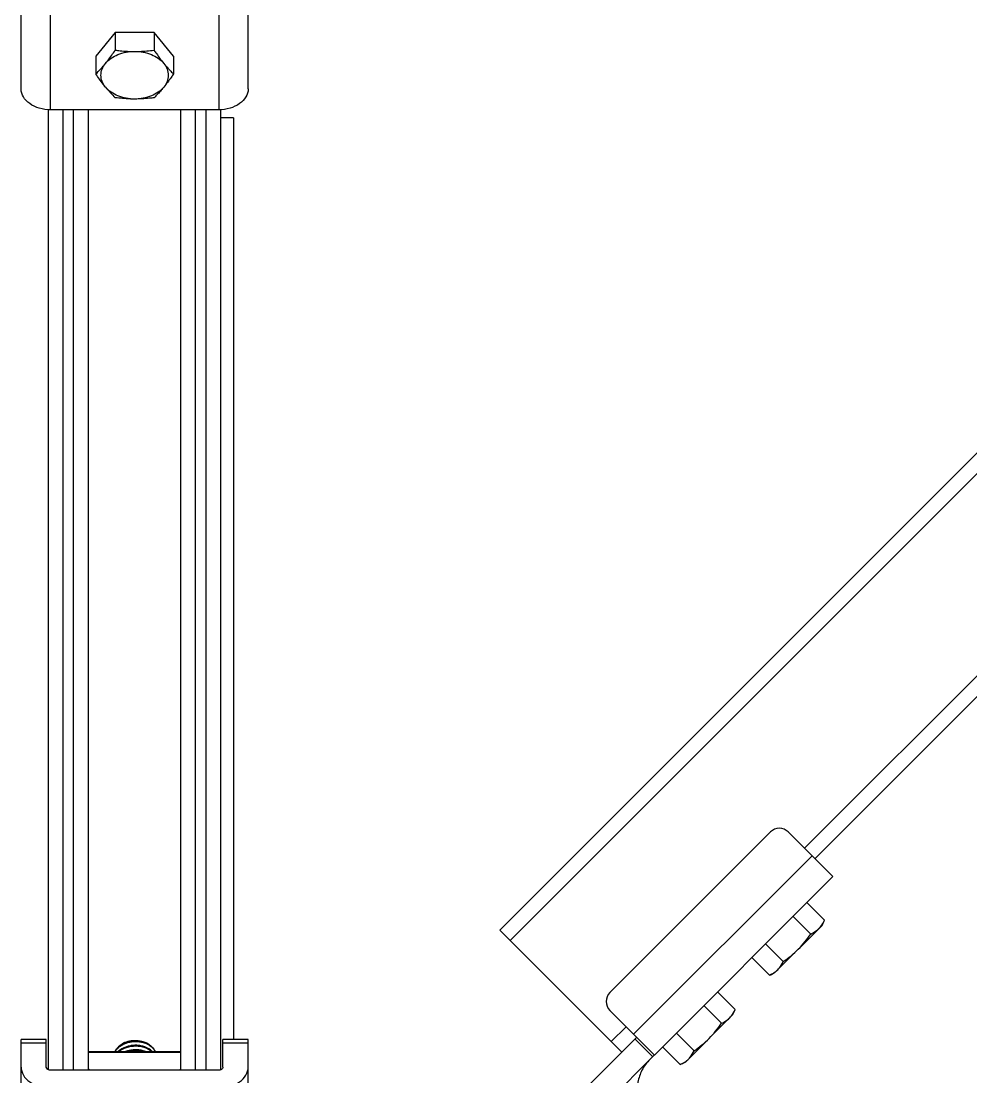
# Model space of a CAD drawing. Extents: x 27938 to 1507990, y 110129 to 923079.
# Drawn here: x 551242 to 553865, y 342855 to 345770 of the extents above; entities that cross this region are included whole.
import ezdxf

# ---------------------------------------------------------------- set-up
doc = ezdxf.new("R2010")
doc.units = 0
doc.header["$LTSCALE"] = 1000
doc.header["$MEASUREMENT"] = 0

msp = doc.modelspace()

# ---------------------------------------------------------------- linework, layer by layer
at = {"linetype": 'Continuous'}
for p, q in [((555748.6, 346444.7), (552563.8, 343259.9)), ((555777.4, 346416), (552592.5, 343231.1)), ((551241.5, 345582.3), (551241.5, 346151)), ((551868.8, 345582.3), (551868.8, 346151)), ((551322.8, 345524.8), (551322.8, 346048.6)), ((551787.5, 346019.1), (551787.5, 345524.8)), ((551501.5, 345738.4), (551447.8, 345672.6)), ((551501.5, 345738.4), (551501.5, 345689.5)), ((551608.8, 345738.4), (551501.5, 345738.4)), ((551608.8, 345738.4), (551608.8, 345689.5)), ((551662.5, 345672.6), (551608.8, 345738.4)), ((551447.8, 345672.6), (551447.8, 345623.8)), ((551662.5, 345672.6), (551662.5, 345623.8)), ((555522.7, 345602.8), (553405.7, 343485.8)), ((555551.5, 345574.1), (553434.4, 343457)), ((551317, 342874.5), (551317, 345524.8)), ((551787.5, 345524.8), (551322.8, 345524.8)), ((551357.7, 342873.3), (551357.7, 345524.8)), ((551386.7, 342873.3), (551386.7, 345524.8)), ((551427.4, 342873.3), (551427.4, 345524.8)), ((551682.9, 342873.3), (551682.9, 345524.8)), ((551723.6, 342873.3), (551723.6, 345524.8)), ((551752.6, 342873.3), (551752.6, 345524.8)), ((551793.3, 342874.5), (551793.3, 345524.8)), ((551828.1, 345502.1), (551793.3, 345502.1)), ((551828.1, 345502.1), (551828.1, 342957.5)), ((553311.2, 343530.9), (552867.7, 343087.4)), ((553360.5, 343530.9), (553483.7, 343407.7)), ((553426.2, 343465.2), (552933.4, 342972.4)), ((552990.9, 342914.9), (553483.7, 343407.7)), ((553411.7, 343335.8), (553460.6, 343286.9)), ((553373.8, 343297.8), (553422.7, 343249)), ((553322.7, 343141.6), (553454.1, 343273)), ((553454.1, 343273), (553460.6, 343286.9)), ((552900.5, 342923.1), (552563.8, 343259.9)), ((553297.9, 343222), (553346.8, 343173.1)), ((553260, 343184), (553308.9, 343135.2)), ((553322.7, 343141.6), (553308.9, 343135.2)), ((553165.3, 343089.4), (553214.2, 343040.5)), ((552990.5, 342915.3), (552867.7, 343038.1)), ((553127.4, 343051.4), (553176.3, 343002.6)), ((553207.7, 343026.6), (553214.2, 343040.5)), ((553076.3, 342895.2), (553207.7, 343026.6)), ((552912.9, 342992.9), (552871.8, 342951.9)), ((553051.5, 342975.5), (553100.4, 342926.7)), ((551241.5, 342388.7), (551241.5, 342957.5)), ((551311.2, 342957.5), (551241.5, 342957.5)), ((551311.2, 342947.3), (551241.5, 342947.3)), ((551311.2, 342881.6), (551311.2, 342957.5)), ((551799.1, 342881.6), (551799.1, 342957.5)), ((551868.8, 342957.5), (551799.1, 342957.5)), ((551868.8, 342947.3), (551799.1, 342947.3)), ((551868.8, 342388.7), (551868.8, 342957.5)), ((552769.7, 342792.3), (552940.1, 342962.7)), ((552936.8, 342959.4), (552986.1, 342910.1)), ((551427.4, 342924.3), (551682.9, 342924.3)), ((551427.4, 342922.6), (551682.9, 342922.6)), ((552819, 342743), (552989.4, 342913.4)), ((553013.6, 342937.6), (553062.4, 342888.7)), ((553076.3, 342895.2), (553062.4, 342888.7)), ((551787.5, 342873.3), (551322.8, 342873.3)), ((551429.4, 342874.9), (551430.9, 342873.3)), ((551679.4, 342873.3), (551680.9, 342874.9))]:
    msp.add_line(p, q, dxfattribs=at)
for centre, radius, start, end in [((551215.2, 345864.7), 334.9, 313.9914, 320.7735), ((551734.1, 345799), 334.9, 219.2265, 226.0086), ((553335.9, 343506.3), 34.8, 45, 135), ((552892.3, 343062.8), 34.8, 135, 225), ((551557.6, 342874.9), 67.1, 100.3047, 102.2499), ((551560.4, 342884.8), 68.9, 69.4703, 74.8773), ((551561.3, 342885.9), 66.1, 69.6939, 69.8962), ((551562.2, 342888.3), 63.5, 65.0364, 69.7243), ((551557.7, 342862), 67.6, 99.5601, 100.813), ((551574.8, 342896.5), 40.6, 43.29, 44.8708)]:
    msp.add_arc(centre, radius, start, end, dxfattribs=at)
for points, knots in [([(551474.7, 345652.9), (551477, 345655.7), (551486.3, 345667.6), (551495.1, 345680), (551501.5, 345689.5)], [0, 0, 0, 0, 0.239452, 1, 1, 1, 1]), ([(551474.7, 345652.9), (551483.5, 345663.7), (551509.5, 345680.7), (551539.4, 345685.8), (551555.2, 345685.8)], [0, 0, 0, 0, 0.468341, 1, 1, 1, 1]), ([(551501.5, 345689.5), (551505.9, 345688.9), (551523.7, 345686.8), (551541.7, 345685.8), (551555.2, 345685.8)], [0, 0, 0, 0, 0.249182, 1, 1, 1, 1]), ([(551555.2, 345685.8), (551559.6, 345685.8), (551577.6, 345686.1), (551595.5, 345687.8), (551608.8, 345689.5)], [0, 0, 0, 0, 0.250767, 1, 1, 1, 1]), ([(551555.2, 345685.8), (551570.9, 345685.8), (551600.8, 345680.7), (551626.8, 345663.7), (551635.6, 345652.9)], [0, 0, 0, 0, 0.531659, 1, 1, 1, 1]), ([(551608.8, 345689.5), (551611, 345686.2), (551619.5, 345673.8), (551628.5, 345661.6), (551635.6, 345652.9)], [0, 0, 0, 0, 0.259411, 1, 1, 1, 1]), ([(551474.7, 345587.2), (551470.8, 345592), (551464.5, 345602.3), (551461.1, 345620.1), (551464.5, 345637.8), (551470.8, 345648.2), (551474.7, 345652.9)], [0, 0, 0, 0, 0.257487, 0.5, 0.742513, 1, 1, 1, 1]), ([(551635.6, 345652.9), (551637.8, 345650.2), (551646.3, 345640.1), (551655.5, 345630.5), (551662.5, 345623.8)], [0, 0, 0, 0, 0.264209, 1, 1, 1, 1]), ([(551635.6, 345652.9), (551639.5, 345648.2), (551645.8, 345637.8), (551649.2, 345620.1), (551645.8, 345602.3), (551639.5, 345592), (551635.6, 345587.2)], [0, 0, 0, 0, 0.257487, 0.5, 0.742513, 1, 1, 1, 1]), ([(551474.7, 345587.2), (551472.4, 345590), (551463, 345601.9), (551454.3, 345614.2), (551447.8, 345623.8)], [0, 0, 0, 0, 0.239452, 1, 1, 1, 1]), ([(551662.5, 345623.8), (551660.3, 345620.5), (551651.7, 345608.1), (551642.7, 345595.9), (551635.6, 345587.2)], [0, 0, 0, 0, 0.259411, 1, 1, 1, 1]), ([(551322.8, 345524.8), (551312.4, 345524.8), (551292, 345527.5), (551265.4, 345539.6), (551246.5, 345558.3), (551241.5, 345574.7), (551241.5, 345582.3)], [0, 0, 0, 0, 0.287977, 0.555343, 0.790527, 1, 1, 1, 1]), ([(551555.2, 345554.4), (551539.4, 345554.4), (551509.5, 345559.5), (551483.5, 345576.5), (551474.7, 345587.2)], [0, 0, 0, 0, 0.531659, 1, 1, 1, 1]), ([(551635.6, 345587.2), (551626.8, 345576.5), (551600.8, 345559.5), (551570.9, 345554.4), (551555.2, 345554.4)], [0, 0, 0, 0, 0.468341, 1, 1, 1, 1]), ([(551635.6, 345587.2), (551633.4, 345584.5), (551624.9, 345574.4), (551615.8, 345564.8), (551608.8, 345558.1)], [0, 0, 0, 0, 0.264209, 1, 1, 1, 1]), ([(551868.8, 345582.3), (551868.8, 345574.7), (551863.8, 345558.3), (551844.9, 345539.6), (551818.3, 345527.5), (551797.9, 345524.8), (551787.5, 345524.8)], [0, 0, 0, 0, 0.209473, 0.444657, 0.712023, 1, 1, 1, 1]), ([(551555.2, 345554.4), (551550.7, 345554.4), (551532.7, 345554.7), (551514.8, 345556.4), (551501.5, 345558.1)], [0, 0, 0, 0, 0.250767, 1, 1, 1, 1]), ([(551608.8, 345558.1), (551604.4, 345557.5), (551586.6, 345555.4), (551568.6, 345554.4), (551555.2, 345554.4)], [0, 0, 0, 0, 0.249182, 1, 1, 1, 1]), ([(553422.7, 343249), (553424.8, 343250), (553433, 343254), (553440.5, 343259.4), (553445.3, 343264.2)], [0, 0, 0, 0, 0.255699, 1, 1, 1, 1]), ([(553445.3, 343264.2), (553446.9, 343265.8), (553453.1, 343272.6), (553457.7, 343280.7), (553460.6, 343286.9)], [0, 0, 0, 0, 0.246322, 1, 1, 1, 1]), ([(553331.5, 343150.4), (553333.1, 343152), (553339.2, 343158.8), (553343.9, 343166.8), (553346.8, 343173.1)], [0, 0, 0, 0, 0.246322, 1, 1, 1, 1]), ([(553308.9, 343135.2), (553310, 343135.7), (553314.6, 343137.9), (553319, 343140.5), (553322.1, 343142.6)], [0, 0, 0, 0, 0.253346, 1, 1, 1, 1]), ([(553198.9, 343017.8), (553200.5, 343019.4), (553206.6, 343026.2), (553211.3, 343034.2), (553214.2, 343040.5)], [0, 0, 0, 0, 0.246322, 1, 1, 1, 1]), ([(553176.3, 343002.6), (553178.4, 343003.5), (553186.5, 343007.6), (553194.1, 343013), (553198.9, 343017.8)], [0, 0, 0, 0, 0.255699, 1, 1, 1, 1]), ([(551506.4, 342931.7), (551515.1, 342941.7), (551535.4, 342951.4), (551563.1, 342953.2), (551577.4, 342950.4), (551584, 342948)], [0, 0, 0, 0, 0.481069, 0.745193, 1, 1, 1, 1]), ([(551603.5, 342925.2), (551598.1, 342930.7), (551583.1, 342939.2), (551557.5, 342943.1), (551531.3, 342938.8), (551515.7, 342930.1), (551509.7, 342924.4)], [0, 0, 0, 0, 0.229048, 0.489241, 0.755135, 1, 1, 1, 1]), ([(551510.7, 342937.6), (551518.3, 342946.3), (551536, 342954.7), (551560.1, 342956.1), (551572.6, 342953.6), (551578.4, 342951.3)], [0, 0, 0, 0, 0.4793, 0.744107, 1, 1, 1, 1]), ([(551578.3, 342951.3), (551566.6, 342954.5), (551542.1, 342955.2), (551519.3, 342945.3), (551510.7, 342937.6)], [0, 0, 0, 0, 0.51374, 1, 1, 1, 1]), ([(551511.4, 342924.4), (551517.5, 342929.6), (551532.8, 342937.6), (551558.1, 342941.4), (551582.9, 342937.6), (551597.3, 342929.6), (551602.8, 342924.4)], [0, 0, 0, 0, 0.246285, 0.511502, 0.770596, 1, 1, 1, 1]), ([(551570.4, 342953.1), (551568.2, 342953.5), (551559.4, 342954.7), (551550.4, 342954.2), (551543.9, 342952.8)], [0, 0, 0, 0, 0.246819, 1, 1, 1, 1]), ([(551572.4, 342940.4), (551570.2, 342940.9), (551561.4, 342942.4), (551552.3, 342942.1), (551545.6, 342940.9)], [0, 0, 0, 0, 0.245752, 1, 1, 1, 1]), ([(551596.2, 342943.5), (551595.3, 342944.1), (551591.6, 342946.3), (551587.6, 342948.2), (551584.5, 342949.3)], [0, 0, 0, 0, 0.242042, 1, 1, 1, 1]), ([(551589, 342945.9), (551589.6, 342945.6), (551591.8, 342944.6), (551594, 342943.4), (551595.5, 342942.4)], [0, 0, 0, 0, 0.254738, 1, 1, 1, 1]), ([(551595.5, 342942.4), (551599.1, 342940.1), (551605.5, 342934.9), (551609.9, 342927.9), (551611.3, 342924.4)], [0, 0, 0, 0, 0.526239, 1, 1, 1, 1]), ([(551596.2, 342943.5), (551599.7, 342941), (551605.9, 342935.4), (551610.2, 342928.1), (551611.5, 342924.4)], [0, 0, 0, 0, 0.522981, 1, 1, 1, 1]), ([(551510.7, 342937.6), (551509.6, 342936.6), (551505.6, 342932.7), (551502.3, 342928.1), (551500.5, 342924.3)], [0, 0, 0, 0, 0.260908, 1, 1, 1, 1]), ([(551501.3, 342924.4), (551501.6, 342925), (551503.1, 342927.6), (551504.9, 342930), (551506.4, 342931.7)], [0, 0, 0, 0, 0.244964, 1, 1, 1, 1]), ([(551585.5, 342924.3), (551581.2, 342926), (551563.2, 342931), (551543.4, 342929.4), (551530.2, 342924.5)], [0, 0, 0, 0, 0.243472, 1, 1, 1, 1]), ([(551534.5, 342924.4), (551538.3, 342925.5), (551553.5, 342928.9), (551569.6, 342927.9), (551580.7, 342924.5)], [0, 0, 0, 0, 0.252377, 1, 1, 1, 1]), ([(551572.9, 342928), (551570.7, 342928.4), (551562.1, 342930), (551553.1, 342929.8), (551546.5, 342928.7)], [0, 0, 0, 0, 0.245444, 1, 1, 1, 1]), ([(552990.5, 342915.3), (552990.6, 342915.3), (552990.7, 342914.4), (552989.9, 342913.9), (552989.4, 342913.4)], [0, 0, 0, 0, 0.126775, 1, 1, 1, 1]), ([(553085.1, 342904), (553086.7, 342905.6), (553092.8, 342912.4), (553097.5, 342920.4), (553100.4, 342926.7)], [0, 0, 0, 0, 0.246322, 1, 1, 1, 1]), ([(551241.5, 342881.6), (551241.5, 342873.9), (551246.5, 342857.6), (551265.4, 342838.8), (551292, 342826.8), (551312.4, 342824.1), (551322.8, 342824.1)], [0, 0, 0, 0, 0.209473, 0.444657, 0.712023, 1, 1, 1, 1]), ([(551317, 342874.5), (551316.1, 342874.8), (551313.4, 342876.2), (551311.2, 342879.3), (551311.2, 342881.6)], [0, 0, 0, 0, 0.2888, 1, 1, 1, 1]), ([(551787.5, 342824.1), (551797.9, 342824.1), (551818.3, 342826.8), (551844.9, 342838.8), (551863.8, 342857.6), (551868.8, 342873.9), (551868.8, 342881.6)], [0, 0, 0, 0, 0.287977, 0.555343, 0.790527, 1, 1, 1, 1]), ([(551799.1, 342881.6), (551799.1, 342880.8), (551798.5, 342877.7), (551795.6, 342875.4), (551793.3, 342874.5)], [0, 0, 0, 0, 0.22722, 1, 1, 1, 1]), ([(552975.7, 342899.7), (552966.8, 342890.9), (552953, 342870.6), (552946.6, 342847.2), (552944.8, 342836)], [0, 0, 0, 0, 0.522516, 1, 1, 1, 1]), ([(553062.4, 342888.7), (553063.6, 342889.3), (553068.2, 342891.5), (553072.6, 342894), (553075.7, 342896.2)], [0, 0, 0, 0, 0.253346, 1, 1, 1, 1])]:
    msp.add_open_spline(points, degree=3, knots=knots, dxfattribs=at)
for points in [[(553388.4, 343207.3), (553401.1, 343220), (553412.4, 343234.2), (553422.7, 343249)], [(553346.8, 343173.1), (553361.6, 343183.3), (553375.7, 343194.6), (553388.4, 343207.3)], [(553322.1, 343142.6), (553325.5, 343144.9), (553328.6, 343147.5), (553331.5, 343150.4)], [(553142, 342960.9), (553154.7, 342973.6), (553166, 342987.8), (553176.3, 343002.6)], [(553100.4, 342926.7), (553115.2, 342936.9), (553129.3, 342948.2), (553142, 342960.9)], [(553075.7, 342896.2), (553079, 342898.5), (553082.2, 342901.1), (553085.1, 342904)], [(551322.8, 342873.3), (551320.8, 342873.3), (551318.8, 342873.7), (551317, 342874.5)], [(551427.4, 342876.4), (551428.1, 342876), (551428.8, 342875.5), (551429.4, 342874.9)], [(551680.9, 342874.9), (551681.5, 342875.5), (551682.2, 342876), (551682.9, 342876.4)], [(551793.3, 342874.5), (551791.5, 342873.7), (551789.5, 342873.3), (551787.5, 342873.3)]]:
    msp.add_open_spline(points, degree=3, dxfattribs=at)

doc.saveas('drawing.dxf')
